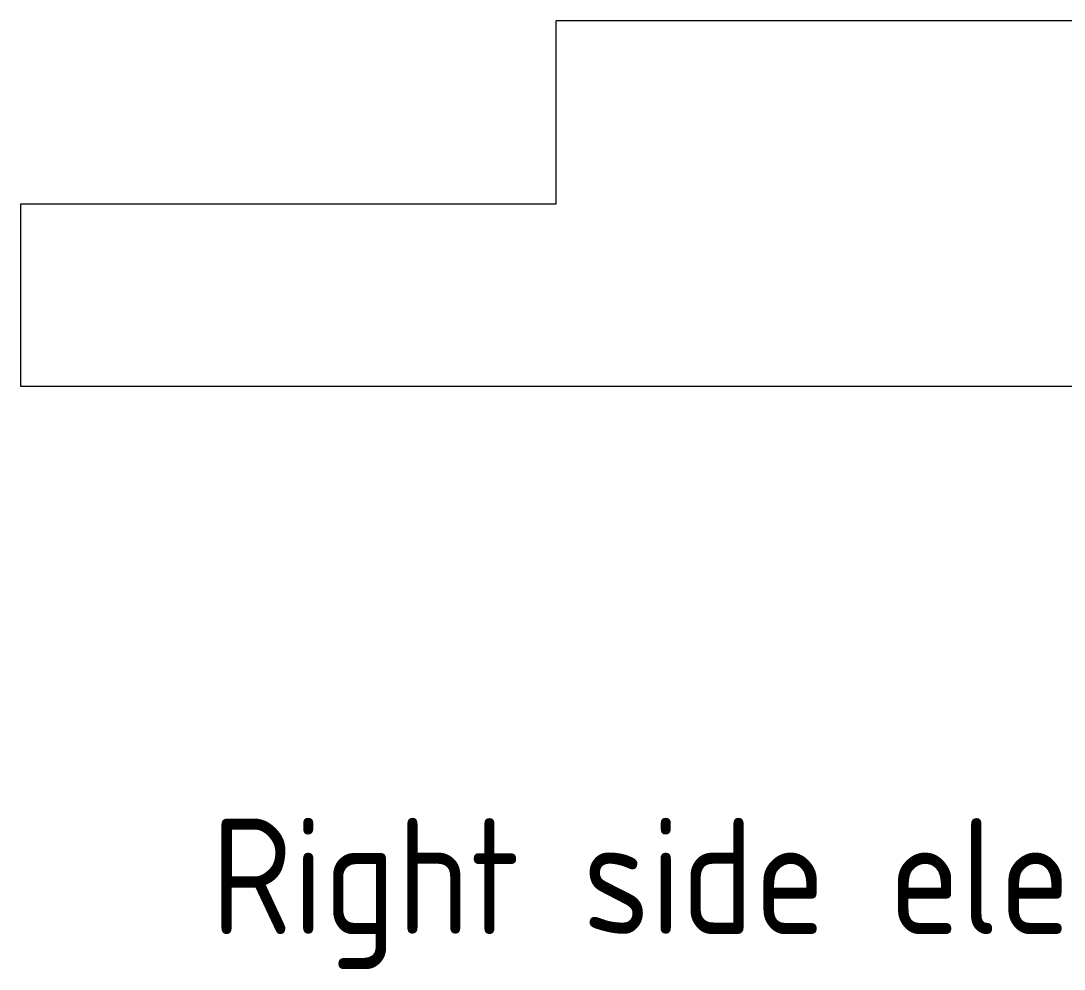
# Model space of a CAD drawing. Header units: inches. Extents: x 16.2 to 49.2, y 7.1 to 20.7.
# Drawn here: x 37.205 to 38.374, y 14.437 to 15.5 of the extents above; entities that cross this region are included whole.
import ezdxf

# ---------------------------------------------------------------- set-up
doc = ezdxf.new("R2010")
doc.units = ezdxf.units.IN
doc.header["$MEASUREMENT"] = 0
doc.layers.add('0inne_gulv', color=252, linetype='Continuous', lineweight=13)
doc.layers.add('PDF_Text', color=7, linetype='Continuous')
doc.styles.add('PDF Arial Italic', font='ariali.ttf')

msp = doc.modelspace()

# ---------------------------------------------------------------- linework, layer by layer
at = {"layer": '0inne_gulv'}
for p, q in [((38.4046, 15.5005), (37.8046, 15.5005)), ((37.8046, 15.2955), (37.8046, 15.5005)), ((37.2046, 15.0905), (37.2046, 15.2955)), ((37.2046, 15.2955), (37.8046, 15.2955)), ((38.4046, 15.0905), (37.2046, 15.0905))]:
    msp.add_line(p, q, dxfattribs=at)

# ---------------------------------------------------------------- texts
at = {"layer": 'PDF_Text', "insert": (37.4176, 14.4375), "char_height": 0.129944, "attachment_point": 7, "style": 'PDF Arial Italic'}
msp.add_mtext('{\\Farchitxt|c0;Right side elevation}', dxfattribs=at)

doc.saveas('drawing.dxf')
